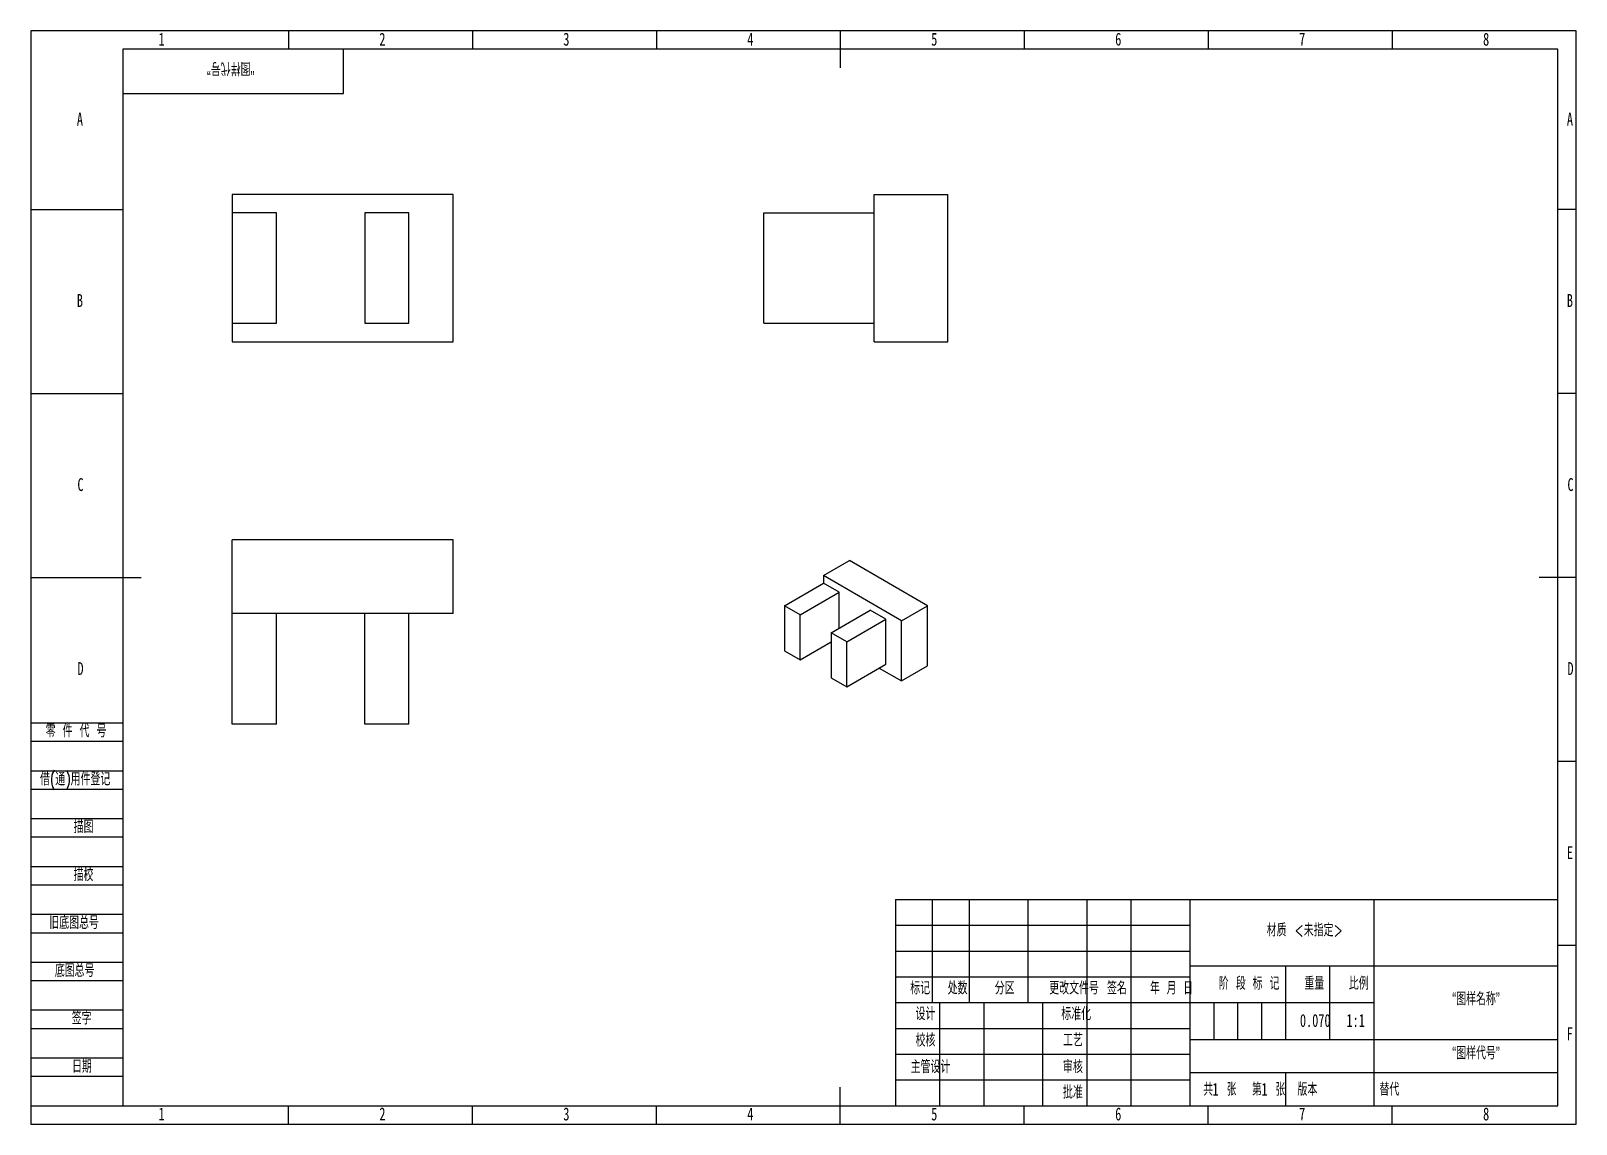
# Model space of a CAD drawing. Header units: millimetres. Extents: x 0 to 420, y 0 to 297.
import ezdxf

# ---------------------------------------------------------------- set-up
doc = ezdxf.new("R2010")
doc.units = ezdxf.units.MM
for name, color, linetype in [('10', 7, 'Continuous'), ('5', 7, 'Continuous'), ('9', 7, 'Continuous'), ('SLD-0', 7, 'Continuous')]:
    doc.layers.add(name, color=color, linetype=linetype)
doc.styles.add('SLDTEXTSTYLE0', font='TXT', dxfattribs={"width": 0.7, "bigfont": 'bigfont'})
doc.styles.add('SLDTEXTSTYLE1', font='TXT', dxfattribs={"width": 0.62, "bigfont": 'bigfont'})
doc.styles.add('SLDTEXTSTYLE2', font='TXT', dxfattribs={"width": 0.614286, "bigfont": 'bigfont'})
doc.styles.add('SLDTEXTSTYLE3', font='TXT', dxfattribs={"width": 0.6, "bigfont": 'bigfont'})
doc.styles.add('SLDTEXTSTYLE4', font='TXT', dxfattribs={"width": 0.7})

msp = doc.modelspace()

# ---------------------------------------------------------------- linework, layer by layer
at = {"color": 7, "linetype": 'Continuous', "lineweight": 25}
for p, q in [((114.75, 252.56), (54.75, 252.56)), ((54.75, 252.56), (54.75, 247.56)), ((114.75, 212.56), (114.75, 252.56)), ((229.25, 252.56), (249.25, 252.56)), ((229.25, 212.56), (229.25, 252.56)), ((249.25, 212.56), (249.25, 252.56)), ((66.75, 247.56), (54.75, 247.56)), ((54.75, 247.56), (54.75, 217.56)), ((66.75, 217.56), (66.75, 247.56)), ((102.75, 247.56), (90.75, 247.56)), ((90.75, 247.56), (90.75, 217.56)), ((102.75, 217.56), (102.75, 247.56)), ((199.25, 247.56), (229.25, 247.56)), ((199.25, 217.56), (199.25, 247.56)), ((54.75, 217.56), (66.75, 217.56)), ((54.75, 217.56), (54.75, 212.56)), ((90.75, 217.56), (102.75, 217.56)), ((199.25, 217.56), (229.25, 217.56)), ((54.75, 212.56), (114.75, 212.56)), ((229.25, 212.56), (249.25, 212.56)), ((114.75, 158.69), (54.75, 158.69)), ((54.75, 138.69), (54.75, 158.69)), ((114.75, 138.69), (114.75, 158.69)), ((215.41, 149), (222.48, 153.08)), ((243.7, 140.83), (222.48, 153.08)), ((236.62, 136.75), (215.41, 149)), ((215.41, 149), (215.41, 146.96)), ((204.8, 140.83), (215.41, 146.96)), ((209.05, 138.38), (219.65, 144.51)), ((219.65, 144.51), (215.41, 146.96)), ((219.65, 134.71), (219.65, 144.51)), ((114.75, 138.69), (54.75, 138.69)), ((54.75, 108.69), (54.75, 138.69)), ((66.75, 108.69), (66.75, 138.69)), ((90.75, 108.69), (90.75, 138.69)), ((102.75, 108.69), (102.75, 138.69)), ((209.05, 138.38), (204.8, 140.83)), ((204.8, 140.83), (204.8, 128.58)), ((217.53, 133.48), (228.14, 139.61)), ((232.38, 137.16), (228.14, 139.61)), ((236.62, 136.75), (243.7, 140.83)), ((243.7, 124.5), (243.7, 140.83)), ((209.05, 126.13), (209.05, 138.38)), ((221.78, 131.04), (232.38, 137.16)), ((232.38, 124.91), (232.38, 137.16)), ((236.62, 120.42), (236.62, 136.75)), ((209.05, 126.13), (217.53, 131.03)), ((221.78, 131.04), (217.53, 133.48)), ((217.53, 133.48), (217.53, 121.24)), ((221.78, 118.79), (221.78, 131.04)), ((204.8, 128.58), (209.05, 126.13)), ((221.78, 118.79), (232.38, 124.91)), ((230.61, 123.89), (236.62, 120.42)), ((236.62, 120.42), (243.7, 124.5)), ((217.53, 121.24), (221.78, 118.79)), ((66.75, 108.69), (54.75, 108.69)), ((102.75, 108.69), (90.75, 108.69))]:
    msp.add_line(p, q, dxfattribs=at)
at = {"layer": '10', "color": 7}
for p, q in [((0, 109), (25, 109)), ((0, 104), (25, 104)), ((0, 96), (25, 96)), ((0, 91), (25, 91)), ((0, 83), (25, 83)), ((0, 78), (25, 78)), ((0, 70), (25, 70)), ((0, 65), (25, 65)), ((0, 57), (25, 57)), ((0, 52), (25, 52)), ((235, 54), (315, 54)), ((235, 47), (315, 47)), ((0, 44), (25, 44)), ((0, 39), (25, 39)), ((0, 31), (25, 31)), ((0, 26), (25, 26)), ((0, 18), (25, 18)), ((0, 13), (25, 13))]:
    msp.add_line(p, q, dxfattribs=at)
at = {"layer": '10', "color": 7, "lineweight": 25}
for p, q in [((245, 61), (245, 33)), ((255, 61), (255, 33)), ((271, 61), (271, 33)), ((287, 61), (287, 5)), ((299, 61), (299, 5)), ((315, 61), (315, 5)), ((365, 61), (365, 33)), ((315, 43), (415, 43)), ((340.99, 43), (340.99, 23)), ((353, 43), (353, 23)), ((235, 40), (315, 40)), ((235, 33), (365, 33)), ((247, 33), (247, 5)), ((259, 33), (259, 5)), ((275, 33), (275, 5)), ((365, 33), (365, 5)), ((235, 26), (315, 26)), ((315, 23), (415, 23)), ((235, 19), (315, 19)), ((315, 14), (415, 14)), ((235, 12), (315, 12))]:
    msp.add_line(p, q, dxfattribs=at)
at = {"layer": '5'}
for p, q in [((70, 297), (70, 292)), ((120, 297), (120, 292)), ((170, 297), (170, 292)), ((270, 297), (270, 292)), ((320, 297), (320, 292)), ((370, 297), (370, 292)), ((0, 248.5), (25, 248.5)), ((420, 248.5), (415, 248.5)), ((0, 198.5), (25, 198.5)), ((420, 198.5), (415, 198.5)), ((420, 98.5), (415, 98.5)), ((420, 48.5), (415, 48.5)), ((70, 0), (70, 5)), ((120, 0), (120, 5)), ((170, 0), (170, 5)), ((270, 0), (270, 5)), ((320, 0), (320, 5)), ((370, 0), (370, 5))]:
    msp.add_line(p, q, dxfattribs=at)
at = {"layer": '5', "lineweight": 25}
for p, q in [((220, 297), (220, 287)), ((0, 148.5), (30, 148.5)), ((420, 148.5), (410, 148.5)), ((220, 0), (220, 10))]:
    msp.add_line(p, q, dxfattribs=at)
at = {"layer": '5', "color": 7, "lineweight": 25}
for p, q in [((415, 292), (25, 292)), ((25, 292), (25, 5)), ((85, 280), (85, 292)), ((415, 5), (415, 292)), ((25, 280), (85, 280)), ((235, 61), (415, 61)), ((235, 61), (235, 5)), ((0, 5), (415, 5))]:
    msp.add_line(p, q, dxfattribs=at)
at = {"layer": '9', "color": 7}
for p, q in [((420, 297), (0, 297)), ((0, 297), (0, 0)), ((420, 148.5), (420, 297)), ((420, 0), (420, 148.5)), ((0, 0), (420, 0))]:
    msp.add_line(p, q, dxfattribs=at)
at = {"layer": 'SLD-0'}
for p, q in [((321.5, 33), (321.5, 23)), ((328, 33), (328, 23)), ((334.5, 33), (334.5, 23))]:
    msp.add_line(p, q, dxfattribs=at)
at = {"layer": 'SLD-0', "lineweight": 25}
msp.add_line((340.99, 14), (340.99, 5), dxfattribs=at)

# ---------------------------------------------------------------- texts
at = {"layer": '10', "char_height": 3.5}
for s, insert, attachment_point, style in [('1', (35.54, 296.5), 2, 'SLDTEXTSTYLE4'), ('2', (95.54, 296.5), 2, 'SLDTEXTSTYLE4'), ('3', (145.54, 296.5), 2, 'SLDTEXTSTYLE4'), ('4', (195.54, 296.5), 2, 'SLDTEXTSTYLE4'), ('5', (245.54, 296.5), 2, 'SLDTEXTSTYLE4'), ('6', (295.55, 296.5), 2, 'SLDTEXTSTYLE4'), ('7', (345.55, 296.5), 2, 'SLDTEXTSTYLE4'), ('8', (395.55, 296.5), 2, 'SLDTEXTSTYLE4'), ('A', (13.32, 274.79), 2, 'SLDTEXTSTYLE4'), ('A', (418.32, 274.79), 2, 'SLDTEXTSTYLE4'), ('B', (13.32, 225.5), 2, 'SLDTEXTSTYLE4'), ('B', (418.32, 225.5), 2, 'SLDTEXTSTYLE4'), ('C', (13.48, 175.5), 2, 'SLDTEXTSTYLE4'), ('C', (418.48, 175.5), 2, 'SLDTEXTSTYLE4'), ('D', (13.48, 125.5), 2, 'SLDTEXTSTYLE4'), ('D', (418.48, 125.5), 2, 'SLDTEXTSTYLE4'), ('E', (418.32, 75.5), 2, 'SLDTEXTSTYLE4'), ('材质 <未指定>', (346.24, 54.48), 2, 'SLDTEXTSTYLE0'), ('“图样名称”', (392.8, 35.79), 2, 'SLDTEXTSTYLE0'), ('0.070', (349.1, 29.9), 2, 'SLDTEXTSTYLE4'), ('1:1', (360.08, 29.9), 2, 'SLDTEXTSTYLE4'), ('F', (418.28, 26.29), 2, 'SLDTEXTSTYLE4'), ('“图样代号”', (392.8, 21.05), 2, 'SLDTEXTSTYLE0'), ('1', (321.14, 11.2), 1, 'SLDTEXTSTYLE4'), ('1', (334.48, 11.2), 1, 'SLDTEXTSTYLE4'), ('1', (35.54, 4.5), 2, 'SLDTEXTSTYLE4'), ('2', (95.54, 4.5), 2, 'SLDTEXTSTYLE4'), ('3', (145.54, 4.5), 2, 'SLDTEXTSTYLE4'), ('4', (195.54, 4.5), 2, 'SLDTEXTSTYLE4'), ('5', (245.54, 4.5), 2, 'SLDTEXTSTYLE4'), ('6', (295.55, 4.5), 2, 'SLDTEXTSTYLE4'), ('7', (345.55, 4.5), 2, 'SLDTEXTSTYLE4'), ('8', (395.55, 4.5), 2, 'SLDTEXTSTYLE4')]:
    msp.add_mtext(s, dxfattribs=dict(at, insert=insert, attachment_point=attachment_point, style=style))
at = {"layer": '10', "color": 7, "char_height": 3.5}
for s, insert, attachment_point, style in [('零 件 代 号', (4.02, 108.59), 1, 'SLDTEXTSTYLE2'), ('借(通)用件登记', (2.47, 95.5), 1, 'SLDTEXTSTYLE0'), ('描图', (14.33, 82.55), 2, 'SLDTEXTSTYLE0'), ('描校', (14.3, 69.52), 2, 'SLDTEXTSTYLE0'), ('旧底图总号', (5, 56.49), 1, 'SLDTEXTSTYLE0'), ('底图总号', (6.5, 43.49), 1, 'SLDTEXTSTYLE0'), ('标记', (241.71, 38.72), 2, 'SLDTEXTSTYLE0'), ('处数', (251.89, 38.72), 2, 'SLDTEXTSTYLE0'), ('分区', (264.68, 38.72), 2, 'SLDTEXTSTYLE0'), ('更改文件号', (283.53, 38.72), 2, 'SLDTEXTSTYLE0'), ('签名', (295.19, 38.72), 2, 'SLDTEXTSTYLE0'), ('年 月 日', (310.04, 38.72), 2, 'SLDTEXTSTYLE1'), ('阶 段 标 记', (331.13, 39.99), 2, 'SLDTEXTSTYLE2'), ('重量', (348.85, 39.99), 2, 'SLDTEXTSTYLE0'), ('比例', (360.94, 39.99), 2, 'SLDTEXTSTYLE0'), ('签字', (13.8, 30.54), 2, 'SLDTEXTSTYLE0'), ('设计', (243.15, 31.73), 2, 'SLDTEXTSTYLE0'), ('标准化', (284.12, 31.73), 2, 'SLDTEXTSTYLE0'), ('校核', (243.15, 24.56), 2, 'SLDTEXTSTYLE0'), ('工艺', (283.24, 24.6), 2, 'SLDTEXTSTYLE0'), ('日期', (13.88, 17.44), 2, 'SLDTEXTSTYLE0'), ('主管设计', (244.53, 17.33), 2, 'SLDTEXTSTYLE0'), ('审核', (283.23, 17.33), 2, 'SLDTEXTSTYLE0'), ('批准', (283.22, 10.44), 2, 'SLDTEXTSTYLE0'), ('共  张', (323.18, 11.2), 2, 'SLDTEXTSTYLE3'), ('第  张', (336.44, 11.2), 2, 'SLDTEXTSTYLE3'), ('版本', (346.96, 11.2), 2, 'SLDTEXTSTYLE0')]:
    msp.add_mtext(s, dxfattribs=dict(at, insert=insert, attachment_point=attachment_point, style=style))
at = {"layer": 'SLD-0', "insert": (54.31, 285.02), "char_height": 3.5, "attachment_point": 2, "rotation": 180, "style": 'SLDTEXTSTYLE0'}
msp.add_mtext('“图样代号”', dxfattribs=at)
at = {"layer": 'SLD-0', "insert": (366.56, 11.2), "char_height": 3.5, "attachment_point": 1, "style": 'SLDTEXTSTYLE0'}
msp.add_mtext('替代', dxfattribs=at)

doc.saveas('drawing.dxf')
